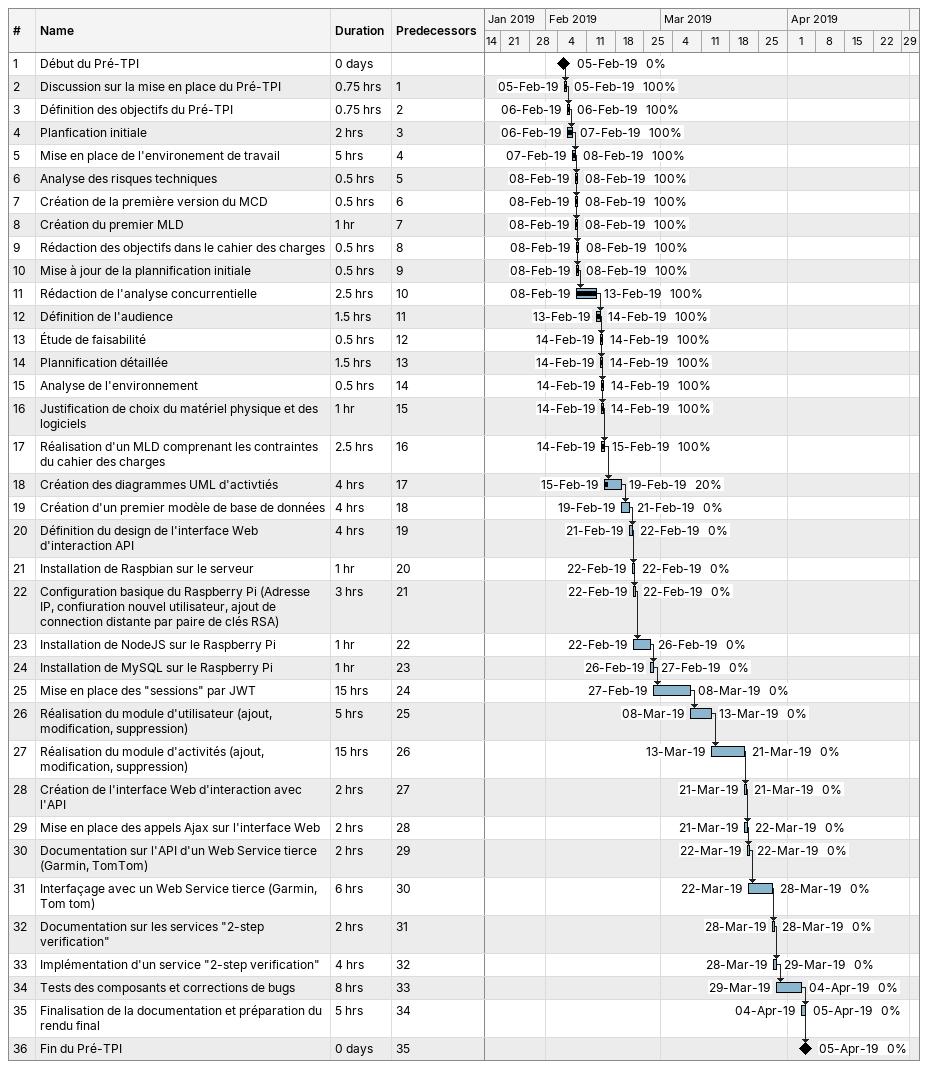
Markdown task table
| ID | Task | Duration | Start | Finish | Predecessors | % complete |
|---|---|---|---|---|---|---|
| 1 | Début du Pré-TPI | 0d | 2019-02-05 | 2019-02-05 |  | 0 |
| 2 | Discussion sur la mise en place du Pré-TPI | 0.75h | 2019-02-05 | 2019-02-05 | 1 | 100 |
| 3 | Définition des objectifs du Pré-TPI | 0.75h | 2019-02-06 | 2019-02-06 | 2 | 100 |
| 4 | Planfication initiale | 2h | 2019-02-06 | 2019-02-07 | 3 | 100 |
| 5 | Mise en place de l'environement de travail | 5h | 2019-02-07 | 2019-02-08 | 4 | 100 |
| 6 | Analyse des risques techniques | 0.5h | 2019-02-08 | 2019-02-08 | 5 | 100 |
| 7 | Création de la première version du MCD | 0.5h | 2019-02-08 | 2019-02-08 | 6 | 100 |
| 8 | Création du premier MLD | 1h | 2019-02-08 | 2019-02-08 | 7 | 100 |
| 9 | Rédaction des objectifs dans le cahier des charges | 0.5h | 2019-02-08 | 2019-02-08 | 8 | 100 |
| 10 | Mise à jour de la plannification initiale | 0.5h | 2019-02-08 | 2019-02-08 | 9 | 100 |
| 11 | Rédaction de l'analyse concurrentielle | 2.5h | 2019-02-08 | 2019-02-13 | 10 | 100 |
| 12 | Définition de l'audience | 1.5h | 2019-02-13 | 2019-02-14 | 11 | 100 |
| 13 | Étude de faisabilité | 0.5h | 2019-02-14 | 2019-02-14 | 12 | 100 |
| 14 | Plannification détaillée | 1.5h | 2019-02-14 | 2019-02-14 | 13 | 100 |
| 15 | Analyse de l'environnement | 0.5h | 2019-02-14 | 2019-02-14 | 14 | 100 |
| 16 | Justification de choix du matériel physique et des logiciels | 1h | 2019-02-14 | 2019-02-14 | 15 | 100 |
| 17 | Réalisation d'un MLD comprenant les contraintes du cahier des charges | 2.5h | 2019-02-14 | 2019-02-15 | 16 | 100 |
| 18 | Création des diagrammes UML d'activtiés | 4h | 2019-02-15 | 2019-02-19 | 17 | 20 |
| 19 | Création d'un premier modèle de base de données | 4h | 2019-02-19 | 2019-02-21 | 18 | 0 |
| 20 | Définition du design de l'interface Web d'interaction API | 4h | 2019-02-21 | 2019-02-22 | 19 | 0 |
| 21 | Installation de Raspbian sur le serveur | 1h | 2019-02-22 | 2019-02-22 | 20 | 0 |
| 22 | Configuration basique du Raspberry Pi (Adresse IP, confiuration nouvel utilisateur, ajout de connection distante par paire de clés RSA) | 3h | 2019-02-22 | 2019-02-22 | 21 | 0 |
| 23 | Installation de NodeJS sur le Raspberry Pi | 1h | 2019-02-22 | 2019-02-26 | 22 | 0 |
| 24 | Installation de MySQL sur le Raspberry Pi | 1h | 2019-02-26 | 2019-02-27 | 23 | 0 |
| 25 | Mise en place des "sessions" par JWT | 15h | 2019-02-27 | 2019-03-08 | 24 | 0 |
| 26 | Réalisation du module d'utilisateur (ajout, modification, suppression) | 5h | 2019-03-08 | 2019-03-13 | 25 | 0 |
| 27 | Réalisation du module d'activités (ajout, modification, suppression) | 15h | 2019-03-13 | 2019-03-21 | 26 | 0 |
| 28 | Création de l'interface Web d'interaction avec l'API | 2h | 2019-03-21 | 2019-03-21 | 27 | 0 |
| 29 | Mise en place des appels Ajax sur l'interface Web | 2h | 2019-03-21 | 2019-03-22 | 28 | 0 |
| 30 | Documentation sur l'API d'un Web Service tierce (Garmin, TomTom) | 2h | 2019-03-22 | 2019-03-22 | 29 | 0 |
| 31 | Interfaçage avec un Web Service tierce (Garmin, Tom tom) | 6h | 2019-03-22 | 2019-03-28 | 30 | 0 |
| 32 | Documentation sur les services "2-step verification" | 2h | 2019-03-28 | 2019-03-28 | 31 | 0 |
| 33 | Implémentation d'un service "2-step verification" | 4h | 2019-03-28 | 2019-03-29 | 32 | 0 |
| 34 | Tests des composants et corrections de bugs | 8h | 2019-03-29 | 2019-04-04 | 33 | 0 |
| 35 | Finalisation de la documentation et préparation du rendu final | 5h | 2019-04-04 | 2019-04-05 | 34 | 0 |
| 36 | Fin du Pré-TPI | 0d | 2019-04-05 | 2019-04-05 | 35 | 0 |
